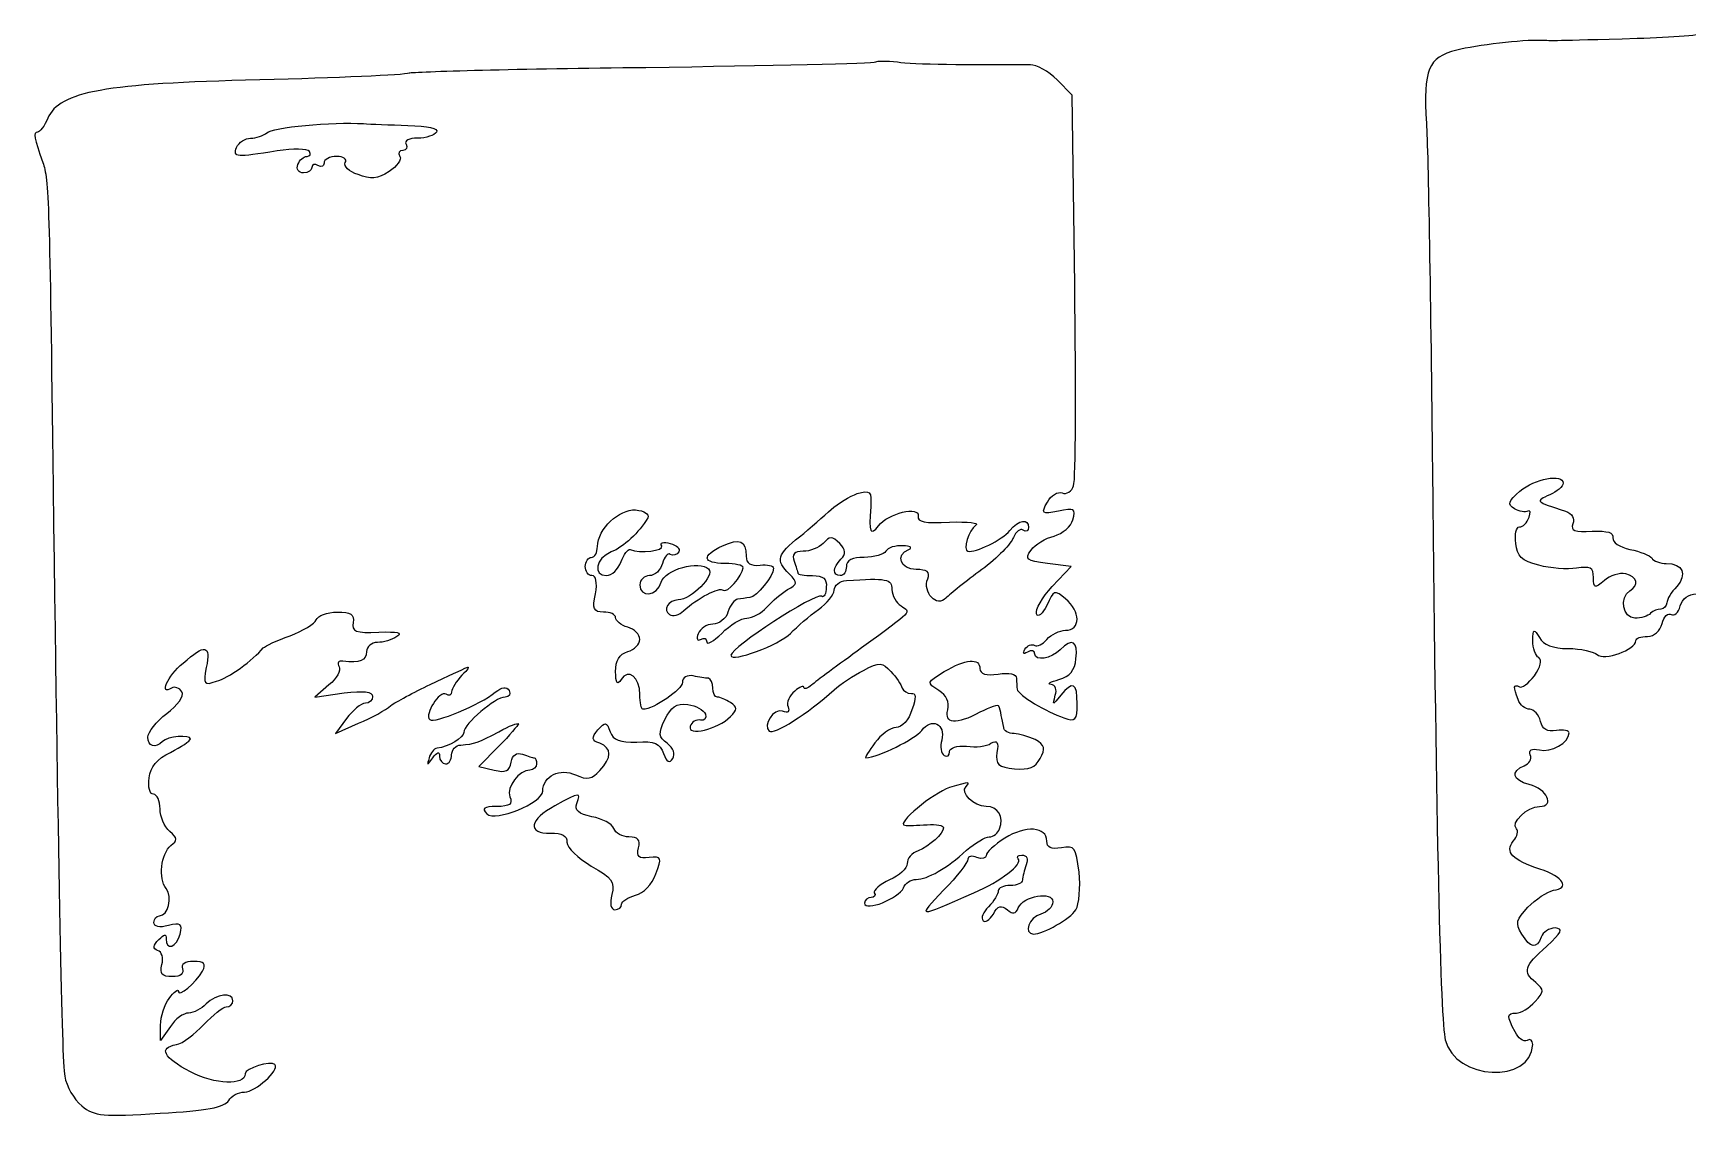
# Model space of a CAD drawing. Extents: x 0 to 69.4, y 0 to 30.3.
# Drawn here: x 10.598 to 15.328, y 24.214 to 27.311 of the extents above; entities that cross this region are included whole.
import ezdxf

# ---------------------------------------------------------------- set-up
doc = ezdxf.new("R2010")
doc.units = 0
doc.header["$MEASUREMENT"] = 0
doc.layers.get('0').update_dxf_attribs({"linetype": 'CONTINUOUS'})

msp = doc.modelspace()

# ---------------------------------------------------------------- linework, layer by layer
at = {"color": 0, "linetype": 'CONTINUOUS'}
for p, q in [((13.006, 27.2278), (13.006, 27.2278)), ((13.5684, 27.134), (13.525, 27.1775)), ((13.5754, 26.5907), (13.5684, 27.134)), ((11.6693, 27.0472), (11.6693, 27.0472)), ((14.971, 26.0249), (14.971, 26.0249)), ((13.5649, 25.7869), (13.4972, 25.7957)), ((13.5111, 25.7297), (13.5649, 25.7869)), ((11.4436, 25.4485), (11.4037, 25.4138)), ((11.4037, 25.4138), (11.487, 25.4258)), ((11.494, 25.3529), (11.4627, 25.3096)), ((11.4627, 25.3096), (11.5287, 25.339)), ((11.9297, 25.2732), (11.8724, 25.2158)), ((11.8724, 25.2158), (11.9158, 25.2054)), ((13.2177, 25.1551), (13.2177, 25.1551)), ((12.0894, 25.1031), (12.0894, 25.1031)), ((13.3757, 25.011), (13.3757, 25.011)), ((10.9628, 24.4329), (10.9628, 24.4764)), ((10.9906, 24.4729), (10.9628, 24.4329))]:
    msp.add_line(p, q, dxfattribs=at)
for points in [[(14.9068, 27.2903), (14.8564, 27.2919), (14.7228, 27.2764), (14.6672, 27.2625)], [(15.1828, 27.2954), (14.9397, 27.2885), (14.9415, 27.2885), (14.9068, 27.2903)], [(15.3825, 27.3111), (15.3738, 27.3058), (15.2835, 27.2989), (15.1828, 27.2954)], [(14.6672, 27.2625), (14.5839, 27.2399), (14.5717, 27.2104), (14.5804, 27.0525)], [(11.6728, 27.1965), (11.6589, 27.1914), (11.4662, 27.1826), (11.2458, 27.1775)], [(12.3498, 27.2122), (11.9922, 27.2088), (11.6867, 27.2), (11.6728, 27.1965)], [(13.006, 27.2278), (13.0025, 27.2243), (12.7074, 27.2174), (12.3498, 27.2122)], [(13.0685, 27.2278), (13.0372, 27.2313), (13.0094, 27.2313), (13.006, 27.2278)], [(13.4486, 27.2208), (13.2733, 27.219), (13.1119, 27.2208), (13.0685, 27.2278)], [(13.525, 27.1775), (13.5007, 27.2018), (13.466, 27.2208), (13.4486, 27.2208)], [(11.2458, 27.1775), (10.8031, 27.1671), (10.6746, 27.1444), (10.6399, 27.0681)], [(10.6399, 27.0681), (10.6312, 27.0456), (10.6173, 27.0282), (10.6104, 27.0282)], [(11.2665, 27.0264), (11.2804, 27.0421), (11.454, 27.0576), (11.5426, 27.0525)], [(10.6104, 27.0282), (10.5982, 27.0282), (10.6017, 27.0108), (10.626, 26.9414)], [(11.1798, 26.9847), (11.1867, 26.9986), (11.2041, 27.0108), (11.2197, 27.0108)], [(11.2197, 27.0108), (11.2353, 27.0108), (11.2561, 27.0178), (11.2665, 27.0264)], [(11.5426, 27.0525), (11.5617, 27.0507), (11.619, 27.049), (11.6693, 27.0472)], [(11.6971, 27.0108), (11.6728, 27.0108), (11.6589, 27.0039), (11.6641, 26.9935)], [(11.6693, 27.0472), (11.7266, 27.0456), (11.7578, 27.0386), (11.7509, 27.0282)], [(11.7509, 27.0282), (11.7457, 27.0194), (11.7214, 27.0108), (11.6971, 27.0108)], [(14.5804, 27.0525), (14.5856, 26.9761), (14.5925, 26.5317), (14.5978, 26.0631)], [(11.2961, 26.9743), (11.1781, 26.9553), (11.1694, 26.9553), (11.1798, 26.9847)], [(11.3881, 26.9726), (11.3829, 26.9813), (11.3412, 26.9813), (11.2961, 26.9743)], [(11.3551, 26.9361), (11.3603, 26.9483), (11.3707, 26.9588), (11.3811, 26.9588)], [(11.3811, 26.9588), (11.3898, 26.9588), (11.3933, 26.9657), (11.3881, 26.9726)], [(11.4662, 26.9588), (11.4454, 26.9588), (11.4297, 26.95), (11.4297, 26.9396)], [(11.4905, 26.9414), (11.4957, 26.95), (11.4853, 26.9588), (11.4662, 26.9588)], [(11.6467, 26.9588), (11.652, 26.95), (11.6381, 26.931), (11.6155, 26.9153)], [(11.6554, 26.9761), (11.645, 26.9761), (11.6398, 26.9692), (11.6467, 26.9588)], [(11.6641, 26.9935), (11.6693, 26.9847), (11.6658, 26.9761), (11.6554, 26.9761)], [(10.626, 26.9414), (10.6434, 26.8928), (10.6451, 26.8303), (10.6555, 26.0126)], [(11.3707, 26.9118), (11.3568, 26.9118), (11.3499, 26.9222), (11.3551, 26.9361)], [(11.395, 26.9275), (11.395, 26.9188), (11.3846, 26.9118), (11.3707, 26.9118)], [(11.4124, 26.9326), (11.4037, 26.9379), (11.395, 26.9361), (11.395, 26.9275)], [(11.4297, 26.9396), (11.4297, 26.931), (11.4228, 26.9275), (11.4124, 26.9326)], [(11.527, 26.9067), (11.5009, 26.9153), (11.4853, 26.931), (11.4905, 26.9414)], [(11.6155, 26.9153), (11.5825, 26.8944), (11.5634, 26.8928), (11.527, 26.9067)], [(13.5719, 26.0179), (13.5788, 26.0353), (13.5788, 26.2921), (13.5754, 26.5907)], [(14.5978, 26.0631), (14.6082, 25.0232), (14.6203, 24.4903), (14.6342, 24.4347)], [(10.6555, 26.0126), (10.6712, 24.8496), (10.6798, 24.3878), (10.6885, 24.3306)], [(13.5389, 25.9971), (13.5528, 25.9918), (13.5667, 26.0022), (13.5719, 26.0179)], [(14.8478, 26.0022), (14.8894, 26.0388), (14.971, 26.0526), (14.971, 26.0249)], [(14.971, 26.0249), (14.971, 26.0161), (14.9536, 26.0006), (14.9328, 25.9918)], [(12.8792, 25.9501), (12.8983, 25.9675), (12.9331, 25.9883), (12.9539, 25.9953)], [(12.9539, 25.9953), (12.9903, 26.0057), (12.9956, 26.0022), (12.9921, 25.9571)], [(13.5285, 25.945), (13.4816, 25.9363), (13.4781, 25.9381), (13.4972, 25.971)], [(13.4972, 25.971), (13.5077, 25.9901), (13.5268, 26.0022), (13.5389, 25.9971)], [(14.8321, 25.9519), (14.8113, 25.964), (14.8147, 25.9744), (14.8478, 26.0022)], [(14.9328, 25.9918), (14.8911, 25.9728), (14.8911, 25.9728), (14.9779, 25.945)], [(12.2109, 25.8443), (12.2126, 25.8946), (12.2734, 25.9519), (12.3203, 25.9485)], [(12.355, 25.9258), (12.3307, 25.8842), (12.2855, 25.8425), (12.2508, 25.8286)], [(12.3203, 25.9485), (12.3446, 25.9467), (12.3602, 25.9363), (12.355, 25.9258)], [(12.789, 25.8721), (12.8185, 25.8964), (12.8601, 25.9328), (12.8792, 25.9501)], [(12.9921, 25.9571), (12.9869, 25.8825), (12.9903, 25.8738), (13.0147, 25.9033)], [(13.0147, 25.9033), (13.0424, 25.9397), (13.1327, 25.9606), (13.1275, 25.9311)], [(13.1275, 25.9311), (13.124, 25.9138), (13.1483, 25.9103), (13.2177, 25.9138)], [(13.3896, 25.8894), (13.4156, 25.9207), (13.4434, 25.9258), (13.4434, 25.8981)], [(13.5163, 25.8738), (13.5406, 25.8807), (13.5649, 25.9015), (13.5702, 25.9207)], [(13.5702, 25.9207), (13.5788, 25.9519), (13.5736, 25.9554), (13.5285, 25.945)], [(14.8703, 25.945), (14.8633, 25.9415), (14.846, 25.9432), (14.8321, 25.9519)], [(14.846, 25.8999), (14.8564, 25.8999), (14.8686, 25.9119), (14.8738, 25.9276)], [(14.8738, 25.9276), (14.879, 25.9415), (14.8772, 25.9501), (14.8703, 25.945)], [(14.9779, 25.945), (14.9971, 25.9381), (15.0057, 25.9242), (14.9988, 25.9085)], [(12.7594, 25.7661), (12.7195, 25.8043), (12.7247, 25.8217), (12.789, 25.8721)], [(12.9035, 25.8529), (12.8827, 25.8738), (12.874, 25.8738), (12.8567, 25.8529)], [(13.2177, 25.9138), (13.2698, 25.9154), (13.3045, 25.9119), (13.2924, 25.905)], [(13.2924, 25.905), (13.2733, 25.8911), (13.2542, 25.8339), (13.2698, 25.8304)], [(13.2698, 25.8304), (13.2906, 25.8251), (13.3688, 25.8633), (13.3896, 25.8894)], [(13.4278, 25.8911), (13.4191, 25.8964), (13.407, 25.886), (13.4, 25.8703)], [(13.4434, 25.8981), (13.4434, 25.8894), (13.4365, 25.8842), (13.4278, 25.8911)], [(13.4504, 25.8339), (13.4625, 25.8494), (13.492, 25.8686), (13.5163, 25.8738)], [(14.8356, 25.8529), (14.8321, 25.879), (14.8374, 25.8999), (14.846, 25.8999)], [(14.9988, 25.9085), (14.9918, 25.8894), (15.004, 25.8842), (15.0543, 25.8876)], [(15.0543, 25.8876), (15.0978, 25.8894), (15.1168, 25.8842), (15.1133, 25.8686)], [(12.1935, 25.8131), (12.2039, 25.8131), (12.2109, 25.8269), (12.2109, 25.8443)], [(12.2508, 25.8286), (12.2057, 25.8113), (12.197, 25.761), (12.2369, 25.761)], [(12.2786, 25.8008), (12.2873, 25.8217), (12.2977, 25.8374), (12.3046, 25.8356)], [(12.3046, 25.8356), (12.3324, 25.8235), (12.4036, 25.8321), (12.3949, 25.846)], [(12.3949, 25.846), (12.388, 25.8547), (12.4001, 25.8582), (12.4192, 25.8529)], [(12.4192, 25.8217), (12.4123, 25.8269), (12.4019, 25.8147), (12.3967, 25.7957)], [(12.4192, 25.8529), (12.4383, 25.8478), (12.4487, 25.8374), (12.4435, 25.8286)], [(12.4435, 25.8286), (12.4383, 25.82), (12.4279, 25.8165), (12.4192, 25.8217)], [(12.5755, 25.7957), (12.5112, 25.7957), (12.5078, 25.8182), (12.5685, 25.846)], [(12.5685, 25.846), (12.6189, 25.8686), (12.6362, 25.8617), (12.6362, 25.8165)], [(12.7994, 25.8304), (12.7733, 25.8304), (12.7664, 25.8217), (12.7733, 25.8026)], [(12.8567, 25.8529), (12.8445, 25.8408), (12.8185, 25.8304), (12.7994, 25.8304)], [(12.907, 25.8078), (12.9226, 25.8235), (12.9209, 25.8339), (12.9035, 25.8529)], [(13.0355, 25.8304), (13.0303, 25.8217), (13.0025, 25.8131), (12.973, 25.8131)], [(13.0841, 25.846), (13.0633, 25.8478), (13.0407, 25.8408), (13.0355, 25.8304)], [(13.1223, 25.7783), (13.0772, 25.7783), (13.0615, 25.82), (13.1015, 25.8356)], [(13.1015, 25.8356), (13.1119, 25.8408), (13.1049, 25.846), (13.0841, 25.846)], [(13.4, 25.8703), (13.3948, 25.8529), (13.3549, 25.8113), (13.3097, 25.7783)], [(13.4972, 25.7957), (13.4365, 25.8026), (13.4313, 25.8078), (13.4504, 25.8339)], [(14.9015, 25.7904), (14.8529, 25.8026), (14.839, 25.8165), (14.8356, 25.8529)], [(15.1133, 25.8686), (15.1117, 25.8564), (15.1325, 25.8425), (15.1619, 25.8356)], [(15.1619, 25.8356), (15.1915, 25.8304), (15.2193, 25.8182), (15.2244, 25.8113)], [(12.1762, 25.7869), (12.1762, 25.8008), (12.1849, 25.8131), (12.1935, 25.8131)], [(12.1953, 25.761), (12.1849, 25.761), (12.1762, 25.7731), (12.1762, 25.7869)], [(12.2369, 25.761), (12.2526, 25.761), (12.2699, 25.7783), (12.2786, 25.8008)], [(12.3967, 25.7957), (12.3914, 25.7765), (12.3758, 25.761), (12.3602, 25.761)], [(12.3932, 25.7418), (12.4036, 25.7783), (12.5026, 25.8061), (12.5286, 25.78)], [(12.5286, 25.78), (12.5477, 25.761), (12.48, 25.6932), (12.4418, 25.6915)], [(12.5703, 25.7193), (12.5807, 25.7089), (12.6258, 25.7592), (12.6276, 25.7835)], [(12.6276, 25.7835), (12.6276, 25.7904), (12.605, 25.7957), (12.5755, 25.7957)], [(12.6362, 25.8165), (12.6362, 25.7957), (12.6484, 25.7888), (12.6761, 25.7904)], [(12.7143, 25.7818), (12.7143, 25.7592), (12.6658, 25.7001), (12.6467, 25.6985)], [(12.6761, 25.7904), (12.6969, 25.7939), (12.7143, 25.7888), (12.7143, 25.7818)], [(12.7733, 25.8026), (12.7785, 25.7869), (12.7837, 25.7714), (12.7837, 25.7679)], [(12.9053, 25.761), (12.8827, 25.761), (12.8827, 25.7835), (12.907, 25.8078)], [(12.9226, 25.7869), (12.9226, 25.7731), (12.9157, 25.761), (12.9053, 25.761)], [(12.973, 25.8131), (12.94, 25.8131), (12.9226, 25.8043), (12.9226, 25.7869)], [(13.1552, 25.7522), (13.1622, 25.7714), (13.1535, 25.7783), (13.1223, 25.7783)], [(13.3097, 25.7783), (13.2646, 25.7453), (13.2195, 25.7089), (13.2073, 25.6967)], [(15.0092, 25.7818), (14.9832, 25.7783), (14.9346, 25.7818), (14.9015, 25.7904)], [(15.0578, 25.7557), (15.0578, 25.7835), (15.0492, 25.7888), (15.0092, 25.7818)], [(15.2244, 25.8113), (15.2297, 25.8026), (15.2488, 25.7957), (15.2661, 25.7957)], [(15.2661, 25.7957), (15.3131, 25.7957), (15.3269, 25.7644), (15.2957, 25.7297)], [(12.2057, 25.7089), (12.2109, 25.7418), (12.2074, 25.761), (12.1953, 25.761)], [(12.3602, 25.761), (12.3446, 25.761), (12.3324, 25.7488), (12.3324, 25.7349)], [(12.3324, 25.7349), (12.3324, 25.6967), (12.381, 25.7019), (12.3932, 25.7418)], [(12.4574, 25.6603), (12.4956, 25.6967), (12.5616, 25.7297), (12.5703, 25.7193)], [(12.7542, 25.721), (12.7837, 25.7367), (12.7837, 25.7401), (12.7594, 25.7661)], [(12.7837, 25.7679), (12.7837, 25.7644), (12.8028, 25.761), (12.8254, 25.761)], [(12.8254, 25.761), (12.8567, 25.761), (12.8671, 25.7522), (12.8653, 25.7279)], [(12.8879, 25.7193), (12.8879, 25.7332), (12.9035, 25.7453), (12.9226, 25.7471)], [(12.9226, 25.7471), (13.0372, 25.754), (13.0528, 25.7522), (13.0528, 25.721)], [(13.2073, 25.6967), (13.1813, 25.6689), (13.1397, 25.7124), (13.1552, 25.7522)], [(13.466, 25.6515), (13.4625, 25.6638), (13.4816, 25.6985), (13.5111, 25.7297)], [(15.089, 25.7471), (15.0613, 25.7228), (15.0578, 25.7244), (15.0578, 25.7557)], [(15.1499, 25.7661), (15.1325, 25.7696), (15.1047, 25.761), (15.089, 25.7471)], [(15.1619, 25.7175), (15.1897, 25.7349), (15.1828, 25.7575), (15.1499, 25.7661)], [(15.2957, 25.7297), (15.28, 25.714), (15.2679, 25.6932), (15.2679, 25.6828)], [(12.2283, 25.6568), (12.2005, 25.6568), (12.1953, 25.6654), (12.2057, 25.7089)], [(12.4418, 25.6915), (12.414, 25.6915), (12.3967, 25.6619), (12.4175, 25.6499)], [(12.6119, 25.6932), (12.6033, 25.6932), (12.5894, 25.6758), (12.5842, 25.6568)], [(12.8515, 25.7019), (12.8324, 25.7124), (12.5946, 25.5561), (12.5928, 25.5335)], [(12.6467, 25.6985), (12.6362, 25.6967), (12.6206, 25.695), (12.6119, 25.6932)], [(12.6952, 25.6707), (12.7108, 25.6881), (12.7369, 25.7106), (12.7542, 25.721)], [(12.8428, 25.6638), (12.8671, 25.6811), (12.8879, 25.7071), (12.8879, 25.7193)], [(12.8653, 25.7279), (12.8653, 25.7089), (12.8584, 25.6967), (12.8515, 25.7019)], [(13.0528, 25.721), (13.0528, 25.7036), (13.065, 25.6828), (13.0789, 25.6742)], [(13.5493, 25.695), (13.5181, 25.721), (13.5146, 25.7193), (13.4955, 25.6758)], [(13.5493, 25.6047), (13.5927, 25.6047), (13.5927, 25.6585), (13.5493, 25.695)], [(15.1758, 25.6394), (15.1429, 25.6394), (15.1307, 25.6985), (15.1619, 25.7175)], [(15.2679, 25.6828), (15.2661, 25.6742), (15.2592, 25.6654), (15.2506, 25.6654)], [(15.3061, 25.6742), (15.3113, 25.695), (15.3304, 25.7089), (15.3513, 25.7089)], [(11.3325, 25.589), (11.369, 25.6029), (11.4037, 25.6238), (11.4072, 25.6342)], [(11.4072, 25.6342), (11.4124, 25.6464), (11.4384, 25.6568), (11.4679, 25.6568)], [(11.4679, 25.6568), (11.5061, 25.6568), (11.5165, 25.6499), (11.5131, 25.6272)], [(12.263, 25.6411), (12.263, 25.6499), (12.2473, 25.6568), (12.2283, 25.6568)], [(12.2977, 25.6133), (12.2786, 25.6186), (12.263, 25.6325), (12.263, 25.6411)], [(12.4175, 25.6499), (12.4262, 25.6429), (12.4453, 25.6481), (12.4574, 25.6603)], [(12.5842, 25.6568), (12.5789, 25.6376), (12.5581, 25.6221), (12.5408, 25.6221)], [(12.5668, 25.596), (12.5894, 25.6203), (12.6223, 25.6394), (12.638, 25.6394)], [(12.638, 25.6394), (12.6536, 25.6394), (12.6796, 25.6533), (12.6952, 25.6707)], [(12.7629, 25.596), (12.782, 25.6151), (12.8167, 25.6464), (12.8428, 25.6638)], [(13.0789, 25.6742), (13.1084, 25.655), (13.1153, 25.6638), (12.966, 25.5543)], [(13.4955, 25.6758), (13.4833, 25.6515), (13.4695, 25.6394), (13.466, 25.6515)], [(15.221, 25.6533), (15.214, 25.6446), (15.1932, 25.6394), (15.1758, 25.6394)], [(15.2506, 25.6654), (15.2418, 25.6654), (15.2279, 25.6603), (15.221, 25.6533)], [(15.254, 25.6238), (15.2592, 25.6446), (15.2714, 25.655), (15.28, 25.6499)], [(15.28, 25.6499), (15.2888, 25.6446), (15.3008, 25.655), (15.3061, 25.6742)], [(11.2561, 25.5543), (11.2613, 25.5596), (11.2943, 25.5751), (11.3325, 25.589)], [(11.5131, 25.6272), (11.5079, 25.6013), (11.52, 25.596), (11.586, 25.5994)], [(11.6381, 25.5874), (11.6242, 25.5769), (11.5981, 25.57), (11.5825, 25.57)], [(11.586, 25.5994), (11.6398, 25.6013), (11.6554, 25.5978), (11.6381, 25.5874)], [(12.3324, 25.5786), (12.3324, 25.5925), (12.3168, 25.6082), (12.2977, 25.6133)], [(12.4991, 25.5943), (12.4939, 25.5804), (12.4956, 25.5735), (12.506, 25.5786)], [(12.5408, 25.6221), (12.5234, 25.6221), (12.5043, 25.6099), (12.4991, 25.5943)], [(12.5234, 25.5717), (12.5234, 25.5613), (12.5425, 25.5735), (12.5668, 25.596)], [(12.5928, 25.5335), (12.5928, 25.511), (12.7317, 25.5631), (12.7629, 25.596)], [(13.4955, 25.5786), (13.5077, 25.5925), (13.532, 25.6047), (13.5493, 25.6047)], [(14.8842, 25.5751), (14.886, 25.6099), (14.8876, 25.6099), (14.9033, 25.5839)], [(15.1793, 25.5751), (15.1793, 25.5821), (15.1932, 25.5874), (15.2124, 25.5874)], [(15.2124, 25.5874), (15.2314, 25.5874), (15.2488, 25.6029), (15.254, 25.6238)], [(11.027, 25.511), (11.0895, 25.5665), (11.1069, 25.5631), (11.093, 25.4988)], [(11.1225, 25.4589), (11.1555, 25.4675), (11.2267, 25.5196), (11.2561, 25.5543)], [(11.5513, 25.5439), (11.5513, 25.5179), (11.5322, 25.511), (11.4836, 25.5161)], [(11.5825, 25.57), (11.5652, 25.57), (11.5513, 25.5578), (11.5513, 25.5439)], [(12.263, 25.4867), (12.263, 25.5179), (12.2734, 25.5369), (12.2977, 25.5439)], [(12.2977, 25.5439), (12.3168, 25.5492), (12.3324, 25.5647), (12.3324, 25.5786)], [(12.506, 25.5786), (12.5164, 25.5839), (12.5234, 25.5821), (12.5234, 25.5717)], [(12.966, 25.5543), (12.9001, 25.5057), (12.8341, 25.4589), (12.8237, 25.4485)], [(13.4399, 25.5422), (13.4278, 25.5353), (13.4261, 25.5369), (13.433, 25.5508)], [(13.433, 25.5508), (13.4399, 25.5613), (13.4521, 25.5665), (13.4608, 25.5613)], [(13.4608, 25.5369), (13.4608, 25.5474), (13.4521, 25.5492), (13.4399, 25.5422)], [(13.4608, 25.5613), (13.4677, 25.5561), (13.4833, 25.5647), (13.4955, 25.5786)], [(13.5337, 25.5492), (13.5077, 25.5231), (13.4608, 25.5161), (13.4608, 25.5369)], [(13.5788, 25.5231), (13.5858, 25.5735), (13.5684, 25.5839), (13.5337, 25.5492)], [(14.9015, 25.5265), (14.8929, 25.5318), (14.8842, 25.5543), (14.8842, 25.5751)], [(14.9033, 25.5839), (14.9154, 25.5631), (14.9415, 25.5526), (14.9849, 25.5526)], [(14.9849, 25.5526), (15.0214, 25.5526), (15.0596, 25.5439), (15.0682, 25.5353)], [(15.0682, 25.5353), (15.0874, 25.5161), (15.1793, 25.5492), (15.1793, 25.5751)], [(10.994, 25.4397), (10.9576, 25.4154), (10.9819, 25.4744), (11.027, 25.511)], [(11.093, 25.4988), (11.0843, 25.4501), (11.086, 25.4467), (11.1225, 25.4589)], [(11.4731, 25.5006), (11.4783, 25.4901), (11.4662, 25.4675), (11.4436, 25.4485)], [(11.4836, 25.5161), (11.4714, 25.5196), (11.4662, 25.511), (11.4731, 25.5006)], [(11.7335, 25.4501), (11.7821, 25.4728), (11.8273, 25.4936), (11.8377, 25.4988)], [(11.8377, 25.4988), (11.8464, 25.5022), (11.8412, 25.4918), (11.8238, 25.4763)], [(12.3324, 25.4207), (12.3324, 25.471), (12.2994, 25.4971), (12.2786, 25.464)], [(12.9712, 25.4901), (13.0181, 25.5144), (13.0251, 25.5144), (13.0494, 25.4867)], [(13.2021, 25.4867), (13.2629, 25.5231), (13.3045, 25.5265), (13.3045, 25.4953)], [(13.3045, 25.4953), (13.3045, 25.4797), (13.3219, 25.4744), (13.3566, 25.4797)], [(13.5302, 25.464), (13.5615, 25.4728), (13.5754, 25.4901), (13.5788, 25.5231)], [(14.8894, 25.4744), (14.9068, 25.5006), (14.9119, 25.5196), (14.9015, 25.5265)], [(11.0235, 25.4293), (11.0166, 25.4397), (11.0027, 25.445), (10.994, 25.4397)], [(11.6207, 25.3894), (11.6346, 25.3999), (11.6867, 25.4276), (11.7335, 25.4501)], [(11.8238, 25.4763), (11.8082, 25.4589), (11.7943, 25.4381), (11.7943, 25.4293)], [(11.9193, 25.4276), (11.9384, 25.4432), (11.9505, 25.445), (11.9592, 25.4328)], [(12.2786, 25.464), (12.2682, 25.4467), (12.263, 25.4536), (12.263, 25.4867)], [(12.4539, 25.4554), (12.4539, 25.4363), (12.3723, 25.379), (12.3411, 25.379)], [(12.4852, 25.4744), (12.4678, 25.4779), (12.4539, 25.4693), (12.4539, 25.4554)], [(12.5286, 25.4675), (12.5199, 25.4675), (12.5008, 25.471), (12.4852, 25.4744)], [(12.5408, 25.4397), (12.5408, 25.4536), (12.5355, 25.4658), (12.5286, 25.4675)], [(12.8011, 25.4415), (12.8011, 25.4467), (12.789, 25.4432), (12.7751, 25.4311)], [(12.8237, 25.4485), (12.8115, 25.4381), (12.8011, 25.4346), (12.8011, 25.4415)], [(12.8879, 25.4346), (12.9053, 25.4501), (12.9435, 25.4763), (12.9712, 25.4901)], [(13.0494, 25.4867), (13.065, 25.471), (13.0789, 25.4501), (13.0824, 25.4397)], [(13.1865, 25.4328), (13.1518, 25.4554), (13.1518, 25.4554), (13.2021, 25.4867)], [(13.3566, 25.4797), (13.3879, 25.4849), (13.4087, 25.4797), (13.4087, 25.4675)], [(13.4087, 25.4675), (13.4087, 25.4571), (13.4104, 25.4432), (13.4104, 25.4363)], [(13.5077, 25.4501), (13.4955, 25.4519), (13.5059, 25.4571), (13.5302, 25.464)], [(13.5198, 25.4189), (13.525, 25.4346), (13.5198, 25.4485), (13.5077, 25.4501)], [(13.5823, 25.3946), (13.5823, 25.4554), (13.5702, 25.4606), (13.5354, 25.4189)], [(14.8425, 25.4068), (14.8286, 25.4432), (14.8286, 25.4519), (14.846, 25.4432)], [(14.846, 25.4432), (14.8529, 25.4381), (14.8721, 25.4536), (14.8894, 25.4744)], [(10.9801, 25.3668), (11.0114, 25.3911), (11.0305, 25.4172), (11.0235, 25.4293)], [(11.487, 25.4258), (11.5426, 25.4328), (11.5686, 25.4293), (11.5686, 25.4154)], [(11.5686, 25.4154), (11.5686, 25.405), (11.5582, 25.3964), (11.5478, 25.3964)], [(11.7787, 25.4224), (11.7596, 25.4328), (11.7162, 25.3651), (11.7318, 25.3494)], [(11.7318, 25.3494), (11.7439, 25.3374), (11.8776, 25.3929), (11.9193, 25.4276)], [(11.7943, 25.4293), (11.7943, 25.4189), (11.7873, 25.4154), (11.7787, 25.4224)], [(11.9471, 25.4138), (11.9193, 25.4138), (11.829, 25.3374), (11.829, 25.3131)], [(11.9592, 25.4328), (11.9644, 25.4224), (11.9592, 25.4138), (11.9471, 25.4138)], [(12.3411, 25.379), (12.3359, 25.379), (12.3324, 25.3981), (12.3324, 25.4207)], [(12.5546, 25.4138), (12.546, 25.4138), (12.5408, 25.4258), (12.5408, 25.4397)], [(12.5911, 25.3981), (12.5772, 25.4068), (12.5616, 25.4138), (12.5546, 25.4138)], [(12.5911, 25.3582), (12.6119, 25.379), (12.6119, 25.3842), (12.5911, 25.3981)], [(12.7022, 25.3165), (12.7143, 25.3044), (12.8133, 25.3668), (12.8879, 25.4346)], [(12.7751, 25.4311), (12.7594, 25.4189), (12.7508, 25.3981), (12.756, 25.386)], [(13.0824, 25.4397), (13.0858, 25.4311), (13.0962, 25.4242), (13.1084, 25.4242)], [(13.1084, 25.4242), (13.1223, 25.4258), (13.1223, 25.4138), (13.1101, 25.3772)], [(13.2125, 25.3772), (13.2177, 25.3999), (13.209, 25.4189), (13.1865, 25.4328)], [(13.4104, 25.4363), (13.4139, 25.4189), (13.4955, 25.3703), (13.5441, 25.3547)], [(13.5354, 25.4189), (13.5111, 25.3894), (13.5111, 25.3894), (13.5198, 25.4189)], [(14.8756, 25.379), (14.8633, 25.379), (14.8478, 25.3911), (14.8425, 25.4068)], [(10.9263, 25.2992), (10.9263, 25.3131), (10.9506, 25.3443), (10.9801, 25.3668)], [(11.5478, 25.3964), (11.5356, 25.3964), (11.5113, 25.3756), (11.494, 25.3529)], [(11.5287, 25.339), (11.5652, 25.3547), (11.6068, 25.3772), (11.6207, 25.3894)], [(12.4036, 25.3494), (12.421, 25.386), (12.4366, 25.3964), (12.4696, 25.3929)], [(12.4765, 25.3304), (12.4661, 25.301), (12.5564, 25.3218), (12.5911, 25.3582)], [(12.4696, 25.3929), (12.4921, 25.3894), (12.5147, 25.3772), (12.5199, 25.3651)], [(12.506, 25.3478), (12.4939, 25.3513), (12.48, 25.3425), (12.4765, 25.3304)], [(12.5199, 25.3651), (12.5234, 25.3529), (12.5164, 25.346), (12.506, 25.3478)], [(12.7403, 25.3738), (12.7143, 25.3825), (12.6831, 25.3339), (12.7022, 25.3165)], [(12.756, 25.386), (12.7612, 25.3721), (12.756, 25.3668), (12.7403, 25.3738)], [(13.1101, 25.3772), (13.1015, 25.3494), (13.0806, 25.3269), (13.065, 25.3269)], [(13.1379, 25.3183), (13.1656, 25.3564), (13.2073, 25.3374), (13.1952, 25.2906)], [(13.3045, 25.3703), (13.2351, 25.3339), (13.2021, 25.3374), (13.2125, 25.3772)], [(13.3583, 25.3876), (13.3583, 25.3929), (13.334, 25.386), (13.3045, 25.3703)], [(13.3653, 25.3617), (13.3636, 25.3721), (13.3601, 25.3825), (13.3583, 25.3876)], [(13.3722, 25.3269), (13.3705, 25.3374), (13.367, 25.3529), (13.3653, 25.3617)], [(13.5441, 25.3547), (13.5771, 25.3425), (13.5823, 25.3478), (13.5823, 25.3946)], [(14.9068, 25.3443), (14.9015, 25.3633), (14.8876, 25.379), (14.8756, 25.379)], [(11.0478, 25.294), (11.0478, 25.3079), (10.9819, 25.301), (10.968, 25.2871)], [(11.829, 25.3131), (11.829, 25.2975), (11.7856, 25.2714), (11.7526, 25.2679)], [(11.8203, 25.2767), (11.862, 25.2801), (11.8689, 25.2836), (11.9297, 25.3149)], [(11.9297, 25.3149), (11.9592, 25.3321), (11.9852, 25.3408), (11.9852, 25.3374)], [(11.9852, 25.3374), (11.9852, 25.3339), (11.9592, 25.3044), (11.9297, 25.2732)], [(12.2178, 25.2818), (12.1935, 25.2906), (12.1935, 25.2975), (12.2126, 25.32)], [(12.2126, 25.32), (12.2335, 25.3443), (12.2369, 25.3443), (12.2473, 25.3149)], [(12.2473, 25.3149), (12.256, 25.2906), (12.2751, 25.2836), (12.3237, 25.2853)], [(12.4105, 25.2818), (12.3862, 25.2992), (12.3845, 25.3096), (12.4036, 25.3494)], [(12.9782, 25.2401), (13.0147, 25.2419), (13.1188, 25.294), (13.1379, 25.3183)], [(13.065, 25.3269), (13.0476, 25.3269), (13.0216, 25.3061), (13.0042, 25.2836)], [(13.4018, 25.3096), (13.3861, 25.3096), (13.3722, 25.3183), (13.3722, 25.3269)], [(13.4625, 25.2922), (13.4434, 25.301), (13.4156, 25.3096), (13.4018, 25.3096)], [(14.9033, 25.2628), (14.9363, 25.254), (14.9883, 25.2836), (14.9883, 25.3114)], [(14.9519, 25.3183), (14.9258, 25.3131), (14.9119, 25.3218), (14.9068, 25.3443)], [(14.9883, 25.3114), (14.9883, 25.3183), (14.9728, 25.3218), (14.9519, 25.3183)], [(10.968, 25.2871), (10.9472, 25.2663), (10.9263, 25.2732), (10.9263, 25.2992)], [(10.9298, 25.1829), (10.9333, 25.2142), (10.9524, 25.2367), (10.9906, 25.2558)], [(10.9906, 25.2558), (11.0218, 25.2714), (11.0478, 25.2888), (11.0478, 25.294)], [(11.7526, 25.2679), (11.7439, 25.2663), (11.7335, 25.254), (11.73, 25.2401)], [(11.7405, 25.2401), (11.7526, 25.2575), (11.7596, 25.2593), (11.7596, 25.2454)], [(11.7943, 25.2489), (11.7943, 25.2628), (11.8064, 25.2767), (11.8203, 25.2767)], [(11.9644, 25.2281), (11.9679, 25.2489), (11.98, 25.2558), (11.9974, 25.2506)], [(12.2178, 25.2038), (12.2526, 25.2419), (12.2526, 25.2679), (12.2178, 25.2818)], [(12.3237, 25.2853), (12.3741, 25.2888), (12.3897, 25.2818), (12.4001, 25.2524)], [(12.4262, 25.2385), (12.4348, 25.2506), (12.4279, 25.2679), (12.4105, 25.2818)], [(13.0042, 25.2836), (12.9869, 25.2593), (12.9747, 25.2401), (12.9782, 25.2401)], [(13.1952, 25.2906), (13.1899, 25.2732), (13.1934, 25.2524), (13.2021, 25.2471)], [(13.2021, 25.2471), (13.2108, 25.2419), (13.2177, 25.2471), (13.2177, 25.2575)], [(13.2177, 25.2575), (13.2177, 25.2697), (13.2386, 25.2749), (13.2663, 25.2732)], [(13.2663, 25.2732), (13.2924, 25.2697), (13.3236, 25.2732), (13.3358, 25.2818)], [(13.3358, 25.2818), (13.3531, 25.2922), (13.3583, 25.2853), (13.3531, 25.2558)], [(13.3531, 25.2558), (13.3479, 25.2211), (13.3566, 25.2142), (13.4035, 25.2089)], [(13.4764, 25.2385), (13.492, 25.2663), (13.4903, 25.2767), (13.4625, 25.2922)], [(14.8772, 25.2489), (14.8721, 25.2628), (14.8807, 25.2679), (14.9033, 25.2628)], [(11.73, 25.2401), (11.7231, 25.2176), (11.7248, 25.2176), (11.7405, 25.2401)], [(11.7596, 25.2454), (11.7596, 25.2332), (11.7682, 25.2228), (11.7769, 25.2228)], [(11.7769, 25.2228), (11.7873, 25.2228), (11.7943, 25.235), (11.7943, 25.2489)], [(11.9158, 25.2054), (11.9488, 25.1968), (11.9609, 25.2019), (11.9644, 25.2281)], [(11.9974, 25.2506), (12.0113, 25.2454), (12.0269, 25.2401), (12.0304, 25.2401)], [(12.0373, 25.2228), (12.0373, 25.2142), (12.0287, 25.2054), (12.0182, 25.2054)], [(12.0304, 25.2401), (12.0339, 25.2401), (12.0373, 25.2332), (12.0373, 25.2228)], [(12.0547, 25.1447), (12.0547, 25.1881), (12.105, 25.2124), (12.1484, 25.1915)], [(12.4001, 25.2524), (12.4088, 25.2281), (12.4175, 25.2228), (12.4262, 25.2385)], [(13.4035, 25.2089), (13.4452, 25.2054), (13.4625, 25.2124), (13.4764, 25.2385)], [(14.8738, 25.1638), (14.8269, 25.176), (14.82, 25.2019), (14.8599, 25.2176)], [(14.8599, 25.2176), (14.8738, 25.2228), (14.8825, 25.2367), (14.8772, 25.2489)], [(10.9419, 25.136), (10.9315, 25.136), (10.9263, 25.1568), (10.9298, 25.1829)], [(12.0182, 25.2054), (11.987, 25.2054), (11.9505, 25.1568), (11.9609, 25.129)], [(12.1484, 25.1915), (12.1832, 25.176), (12.1953, 25.1794), (12.2178, 25.2038)], [(13.2646, 25.1586), (13.2768, 25.1725), (13.2768, 25.1725), (13.2177, 25.1551)], [(14.9033, 25.1013), (14.9485, 25.1013), (14.9258, 25.1517), (14.8738, 25.1638)], [(10.961, 25.0943), (10.961, 25.1169), (10.9524, 25.136), (10.9419, 25.136)], [(11.895, 25.0804), (11.9193, 25.0561), (12.0547, 25.1117), (12.0547, 25.1447)], [(11.9609, 25.129), (11.9696, 25.1082), (11.9609, 25.1013), (11.9227, 25.1013)], [(12.1519, 25.11), (12.1658, 25.1429), (12.1623, 25.1429), (12.0894, 25.1031)], [(13.2177, 25.1551), (13.1691, 25.1394), (13.0633, 25.051), (13.0893, 25.0475)], [(13.3219, 25.1013), (13.2872, 25.1013), (13.2472, 25.1413), (13.2646, 25.1586)], [(10.9888, 25.0301), (10.9732, 25.044), (10.961, 25.0718), (10.961, 25.0943)], [(11.9227, 25.1013), (11.8863, 25.1013), (11.8793, 25.0961), (11.895, 25.0804)], [(12.0894, 25.1031), (12.0165, 25.0649), (12.0096, 25.0232), (12.0773, 25.0249)], [(12.1953, 25.0718), (12.1571, 25.0804), (12.145, 25.0908), (12.1519, 25.11)], [(12.2578, 25.0388), (12.2526, 25.051), (12.2248, 25.0665), (12.1953, 25.0718)], [(13.3601, 25.0371), (13.374, 25.0718), (13.3566, 25.1013), (13.3219, 25.1013)], [(14.8374, 25.0371), (14.82, 25.0544), (14.8686, 25.1013), (14.9033, 25.1013)], [(10.9923, 24.9901), (11.0114, 25.004), (11.0114, 25.011), (10.9888, 25.0301)], [(12.0773, 25.0249), (12.1102, 25.0267), (12.1241, 25.0179), (12.1241, 24.9989)], [(12.3012, 25.0144), (12.2821, 25.0144), (12.263, 25.0249), (12.2578, 25.0388)], [(13.0893, 25.0475), (13.098, 25.0457), (13.1258, 25.0475), (13.1535, 25.0492)], [(13.2004, 25.0406), (13.2004, 25.0232), (13.1604, 24.9885), (13.1275, 24.9746)], [(13.1535, 25.0492), (13.1795, 25.051), (13.2004, 25.0475), (13.2004, 25.0406)], [(13.3306, 25.0144), (13.3427, 25.0144), (13.3566, 25.0249), (13.3601, 25.0371)], [(13.4955, 25.0024), (13.4955, 25.044), (13.4347, 25.0475), (13.3757, 25.011)], [(14.8286, 25.0024), (14.8408, 25.0163), (14.8443, 25.0318), (14.8374, 25.0371)], [(10.9784, 24.8669), (10.9558, 24.8947), (10.9628, 24.9658), (10.9923, 24.9901)], [(12.1241, 24.9989), (12.1241, 24.9832), (12.1554, 24.9538), (12.1935, 24.9311)], [(12.3289, 24.9832), (12.3342, 25.0058), (12.3272, 25.0144), (12.3012, 25.0144)], [(12.3585, 24.9554), (12.3289, 24.9519), (12.322, 24.9572), (12.3289, 24.9832)], [(13.1275, 24.9746), (13.1101, 24.9693), (13.0962, 24.9519), (13.0962, 24.9381)], [(13.1223, 24.8929), (13.1552, 24.8929), (13.209, 24.9242), (13.2663, 24.9763)], [(13.2663, 24.9763), (13.2906, 24.9971), (13.3202, 25.0144), (13.3306, 25.0144)], [(13.3757, 25.011), (13.3462, 24.9919), (13.3219, 24.9693), (13.3219, 24.9607)], [(13.5372, 24.9832), (13.5077, 24.9781), (13.4955, 24.9832), (13.4955, 25.0024)], [(13.5875, 24.9138), (13.5788, 24.985), (13.5754, 24.9901), (13.5372, 24.9832)], [(14.905, 24.9225), (14.8251, 24.9485), (14.8043, 24.9711), (14.8286, 25.0024)], [(12.1935, 24.9311), (12.2526, 24.8982), (12.2612, 24.886), (12.2526, 24.8496)], [(12.3776, 24.9086), (12.3967, 24.9554), (12.3949, 24.9589), (12.3585, 24.9554)], [(13.0962, 24.9381), (13.0962, 24.9242), (13.0737, 24.9033), (13.0459, 24.8913)], [(13.2698, 24.9503), (13.2698, 24.9415), (13.2386, 24.9017), (13.2004, 24.8617)], [(13.2958, 24.9554), (13.282, 24.9624), (13.2698, 24.9589), (13.2698, 24.9503)], [(13.2872, 24.8547), (13.3636, 24.8878), (13.4278, 24.9364), (13.4139, 24.9519)], [(13.3219, 24.9607), (13.3219, 24.9538), (13.3097, 24.9503), (13.2958, 24.9554)], [(13.4139, 24.9519), (13.4087, 24.9572), (13.4122, 24.9624), (13.4243, 24.9624)], [(13.4243, 24.9624), (13.4382, 24.9624), (13.4434, 24.9519), (13.4365, 24.9346)], [(13.4365, 24.9346), (13.4313, 24.919), (13.4261, 24.8999), (13.4261, 24.8913)], [(12.3203, 24.8479), (12.3428, 24.8531), (12.3671, 24.879), (12.3776, 24.9086)], [(13.0459, 24.8913), (13.0181, 24.879), (12.999, 24.8617), (13.0025, 24.8547)], [(13.0858, 24.8686), (13.091, 24.8825), (13.1067, 24.8929), (13.1223, 24.8929)], [(13.4261, 24.8913), (13.4261, 24.8825), (13.4104, 24.8756), (13.3913, 24.8756)], [(13.5788, 24.8063), (13.5875, 24.8218), (13.5927, 24.8704), (13.5875, 24.9138)], [(14.9432, 24.8617), (14.9918, 24.8686), (14.9728, 24.8982), (14.905, 24.9225)], [(10.9593, 24.7889), (10.9836, 24.7889), (10.9975, 24.8426), (10.9784, 24.8669)], [(12.2526, 24.8496), (12.2456, 24.8236), (12.2491, 24.8063), (12.2612, 24.8063)], [(12.2803, 24.8218), (12.2803, 24.8306), (12.2977, 24.841), (12.3203, 24.8479)], [(12.9747, 24.8253), (12.9747, 24.7993), (13.0737, 24.8392), (13.0858, 24.8686)], [(12.9938, 24.841), (12.9834, 24.841), (12.9747, 24.834), (12.9747, 24.8253)], [(13.0025, 24.8547), (13.0077, 24.8479), (13.0025, 24.841), (12.9938, 24.841)], [(13.2004, 24.8617), (13.124, 24.7819), (13.1206, 24.7819), (13.2872, 24.8547)], [(13.3566, 24.86), (13.3566, 24.8514), (13.3445, 24.8306), (13.3288, 24.8149)], [(13.3913, 24.8756), (13.3722, 24.8756), (13.3566, 24.8686), (13.3566, 24.86)], [(13.4139, 24.8114), (13.4278, 24.8461), (13.5129, 24.86), (13.5129, 24.8288)], [(14.8703, 24.8132), (14.8929, 24.8357), (14.9258, 24.8582), (14.9432, 24.8617)], [(10.9437, 24.7697), (10.9437, 24.7801), (10.9506, 24.7889), (10.9593, 24.7889)], [(12.2612, 24.8063), (12.2717, 24.8063), (12.2803, 24.8132), (12.2803, 24.8218)], [(13.3288, 24.8149), (13.3132, 24.7993), (13.3063, 24.7819), (13.3132, 24.775)], [(13.3132, 24.775), (13.3184, 24.7681), (13.3323, 24.7767), (13.3427, 24.794)], [(13.3427, 24.794), (13.3549, 24.8183), (13.3653, 24.8201), (13.3827, 24.8063)], [(13.3827, 24.8063), (13.3983, 24.7924), (13.407, 24.794), (13.4139, 24.8114)], [(13.4781, 24.794), (13.4452, 24.7854), (13.4278, 24.7368), (13.4573, 24.7368)], [(13.4573, 24.7368), (13.4868, 24.7368), (13.5615, 24.7801), (13.5788, 24.8063)], [(13.5129, 24.8288), (13.5129, 24.8149), (13.4972, 24.7993), (13.4781, 24.794)], [(14.8529, 24.7368), (14.8339, 24.7681), (14.8374, 24.7785), (14.8703, 24.8132)], [(10.9853, 24.7611), (10.9593, 24.7542), (10.9437, 24.7576), (10.9437, 24.7697)], [(10.9576, 24.7211), (10.9732, 24.7368), (10.9784, 24.7385), (10.9784, 24.7229)], [(10.9784, 24.7229), (10.9784, 24.6882), (11.0079, 24.6986), (11.0183, 24.7368)], [(11.0183, 24.7368), (11.0253, 24.7663), (11.0201, 24.7697), (10.9853, 24.7611)], [(14.9085, 24.7281), (14.8946, 24.6933), (14.879, 24.6951), (14.8529, 24.7368)], [(14.9485, 24.7542), (14.9311, 24.7542), (14.9138, 24.7419), (14.9085, 24.7281)], [(14.9242, 24.7021), (14.9675, 24.7419), (14.9728, 24.7524), (14.9485, 24.7542)], [(10.9541, 24.6899), (10.9402, 24.6951), (10.9402, 24.7038), (10.9576, 24.7211)], [(10.9663, 24.65), (10.9715, 24.6674), (10.9663, 24.6864), (10.9541, 24.6899)], [(14.8929, 24.5979), (14.8547, 24.6292), (14.8599, 24.6447), (14.9242, 24.7021)], [(10.9958, 24.6153), (10.9663, 24.6153), (10.9593, 24.6222), (10.9663, 24.65)], [(11.0565, 24.6586), (11.0322, 24.6586), (11.0201, 24.65), (11.0253, 24.6378)], [(11.0826, 24.6308), (11.093, 24.6517), (11.0878, 24.6586), (11.0565, 24.6586)], [(11.0253, 24.6378), (11.0305, 24.6239), (11.0201, 24.6153), (10.9958, 24.6153)], [(11.0131, 24.5736), (11.0131, 24.5544), (11.0635, 24.5961), (11.0826, 24.6308)], [(14.8911, 24.544), (14.9172, 24.5718), (14.9172, 24.5771), (14.8929, 24.5979)], [(10.9628, 24.4764), (10.9628, 24.5007), (10.9732, 24.5354), (10.9871, 24.5528)], [(10.9871, 24.5528), (11.001, 24.5718), (11.0131, 24.5806), (11.0131, 24.5736)], [(11.1694, 24.5458), (11.1694, 24.5718), (11.1225, 24.5667), (11.093, 24.5371)], [(11.0426, 24.5111), (11.0288, 24.5111), (11.0044, 24.4938), (10.9906, 24.4729)], [(11.093, 24.5371), (11.0791, 24.5232), (11.0565, 24.5111), (11.0426, 24.5111)], [(11.086, 24.4781), (11.1121, 24.5058), (11.1416, 24.5285), (11.1503, 24.5285)], [(11.1503, 24.5285), (11.1607, 24.5285), (11.1694, 24.5371), (11.1694, 24.5458)], [(14.8339, 24.4572), (14.8096, 24.5024), (14.8096, 24.5111), (14.8374, 24.5111)], [(14.8374, 24.5111), (14.8513, 24.5111), (14.8738, 24.525), (14.8911, 24.544)], [(11.0079, 24.4208), (11.0253, 24.4243), (11.06, 24.4503), (11.086, 24.4781)], [(14.8686, 24.4329), (14.8582, 24.4278), (14.8425, 24.4382), (14.8339, 24.4572)], [(11.0478, 24.3428), (10.9697, 24.3843), (10.9558, 24.4121), (11.0079, 24.4208)], [(14.6342, 24.4347), (14.6619, 24.3185), (14.8807, 24.3081), (14.8842, 24.4208)], [(14.8842, 24.4208), (14.8842, 24.4329), (14.8772, 24.4399), (14.8686, 24.4329)], [(11.2024, 24.2854), (11.2336, 24.2854), (11.303, 24.3479), (11.2891, 24.3636)], [(11.2891, 24.3636), (11.277, 24.3757), (11.2041, 24.3532), (11.2041, 24.3375)], [(10.6885, 24.3306), (10.6937, 24.3011), (10.7146, 24.2646), (10.7371, 24.2456)], [(11.2041, 24.3375), (11.2041, 24.3028), (11.1173, 24.3063), (11.0478, 24.3428)], [(11.1572, 24.2611), (11.1642, 24.2733), (11.185, 24.2854), (11.2024, 24.2854)], [(10.7371, 24.2456), (10.7735, 24.216), (10.7978, 24.2143), (10.961, 24.2247)], [(10.961, 24.2247), (11.093, 24.2317), (11.1468, 24.2421), (11.1572, 24.2611)]]:
    msp.add_open_spline(points, degree=3, dxfattribs=at)

doc.saveas('drawing.dxf')
